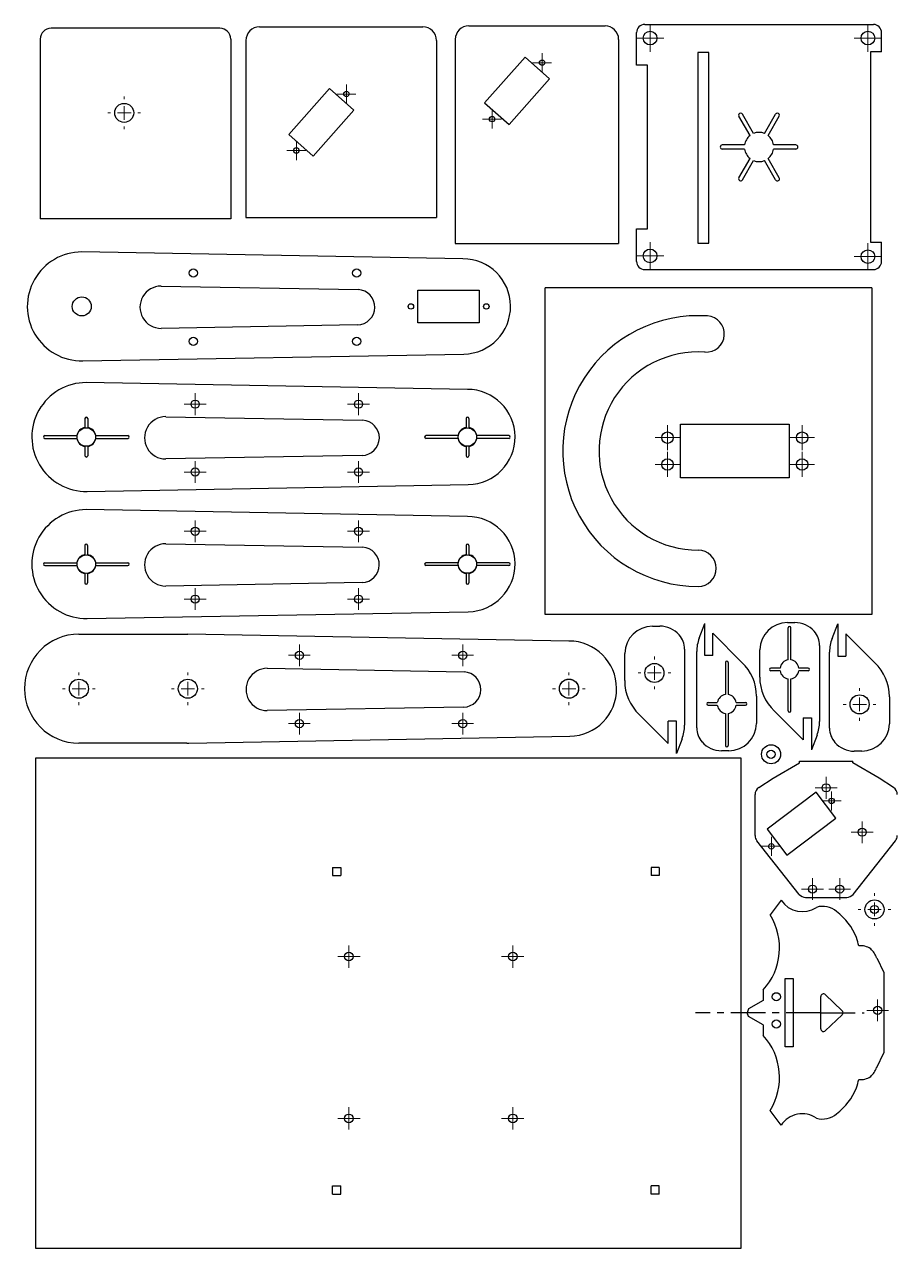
# Model space of a CAD drawing. Header units: millimetres. Extents: x 5 to 490, y 42 to 492.
# Drawn here: x 4.9 to 324.9, y 42.5 to 492 of the extents above; entities that cross this region are included whole.
import ezdxf

# ---------------------------------------------------------------- set-up
doc = ezdxf.new("R2010")
doc.units = ezdxf.units.MM
doc.linetypes.add('CENTERX2', pattern=[20.32, 12.7, -2.54, 2.54, -2.54])

# ---------------------------------------------------------------- blocks, each defined once
blk = doc.blocks.new('SW_CENTERMARKSYMBOL_0')
at = {"color": 0, "linetype": 'Continuous', "lineweight": 18}
for p, q in [((0, 5), (0, 6)), ((-5, 0), (-6, 0)), ((0, 0), (-2.5, 0)), ((0, 0), (0, 2.5)), ((0, 0), (0, -2.5)), ((0, 0), (2.5, 0)), ((5, 0), (6, 0)), ((0, -5), (0, -6))]:
    blk.add_line(p, q, dxfattribs=at)
blk = doc.blocks.new('SW_CENTERMARKSYMBOL_1')
at = {"color": 0, "linetype": 'Continuous', "lineweight": 18}
for p, q in [((-2.5, 0), (-3.5, 0)), ((0, 0), (-2.5, 0)), ((0, 2.5), (0, 3.5)), ((0, 0), (0, 2.5)), ((0, 0), (0, -2.5)), ((0, 0), (2.5, 0)), ((2.5, 0), (3.5, 0)), ((0, -2.5), (0, -3.5))]:
    blk.add_line(p, q, dxfattribs=at)
blk = doc.blocks.new('SW_CENTERMARKSYMBOL_2')
at = {"color": 0, "linetype": 'Continuous', "lineweight": 18}
for p, q in [((-2.5, 0), (-3.5, 0)), ((0, 0), (-2.5, 0)), ((0, 2.5), (0, 3.5)), ((0, 0), (0, 2.5)), ((0, 0), (0, -2.5)), ((0, 0), (2.5, 0)), ((2.5, 0), (3.5, 0)), ((0, -2.5), (0, -3.5))]:
    blk.add_line(p, q, dxfattribs=at)
blk = doc.blocks.new('SW_CENTERMARKSYMBOL_3')
at = {"color": 0, "linetype": 'Continuous', "lineweight": 18}
for p, q in [((-2.5, 0), (-3.5, 0)), ((0, 0), (-2.5, 0)), ((0, 2.5), (0, 3.5)), ((0, 0), (0, 2.5)), ((0, 0), (0, -2.5)), ((0, 0), (2.5, 0)), ((2.5, 0), (3.5, 0)), ((0, -2.5), (0, -3.5))]:
    blk.add_line(p, q, dxfattribs=at)
blk = doc.blocks.new('SW_CENTERMARKSYMBOL_4')
at = {"color": 0, "linetype": 'Continuous', "lineweight": 18}
for p, q in [((-2.5, 0), (-3.5, 0)), ((0, 0), (-2.5, 0)), ((0, 2.5), (0, 3.5)), ((0, 0), (0, 2.5)), ((0, 0), (0, -2.5)), ((0, 0), (2.5, 0)), ((2.5, 0), (3.5, 0)), ((0, -2.5), (0, -3.5))]:
    blk.add_line(p, q, dxfattribs=at)
blk = doc.blocks.new('SW_CENTERMARKSYMBOL_5')
at = {"color": 0, "linetype": 'Continuous', "lineweight": 18}
for p, q in [((0, 2.5), (0, 5)), ((-2.5, 0), (-5, 0)), ((0, 0), (-2.5, 0)), ((0, 0), (0, 2.5)), ((0, 0), (0, -2.5)), ((0, 0), (2.5, 0)), ((2.5, 0), (5, 0)), ((0, -2.5), (0, -5))]:
    blk.add_line(p, q, dxfattribs=at)
blk = doc.blocks.new('SW_CENTERMARKSYMBOL_6')
at = {"color": 0, "linetype": 'Continuous', "lineweight": 18}
for p, q in [((0, 2.5), (0, 5)), ((-2.5, 0), (-5, 0)), ((0, 0), (-2.5, 0)), ((0, 0), (0, 2.5)), ((0, 0), (0, -2.5)), ((0, 0), (2.5, 0)), ((2.5, 0), (5, 0)), ((0, -2.5), (0, -5))]:
    blk.add_line(p, q, dxfattribs=at)
blk = doc.blocks.new('SW_CENTERMARKSYMBOL_7')
at = {"color": 0, "linetype": 'Continuous', "lineweight": 18}
for p, q in [((0, 2.5), (0, 5)), ((-2.5, 0), (-5, 0)), ((0, 0), (-2.5, 0)), ((0, 0), (0, 2.5)), ((0, 0), (0, -2.5)), ((0, 0), (2.5, 0)), ((2.5, 0), (5, 0)), ((0, -2.5), (0, -5))]:
    blk.add_line(p, q, dxfattribs=at)
blk = doc.blocks.new('SW_CENTERMARKSYMBOL_8')
at = {"color": 0, "linetype": 'Continuous', "lineweight": 18}
for p, q in [((0, 2.5), (0, 5)), ((-2.5, 0), (-5, 0)), ((0, 0), (-2.5, 0)), ((0, 0), (0, 2.5)), ((0, 0), (0, -2.5)), ((0, 0), (2.5, 0)), ((2.5, 0), (5, 0)), ((0, -2.5), (0, -5))]:
    blk.add_line(p, q, dxfattribs=at)
blk = doc.blocks.new('SW_CENTERMARKSYMBOL_9')
at = {"color": 0, "linetype": 'Continuous', "lineweight": 18}
for p, q in [((0, 5), (0, 6)), ((-5, 0), (-6, 0)), ((0, 0), (-2.5, 0)), ((0, 0), (0, 2.5)), ((0, 0), (0, -2.5)), ((0, 0), (2.5, 0)), ((5, 0), (6, 0)), ((0, -5), (0, -6))]:
    blk.add_line(p, q, dxfattribs=at)
blk = doc.blocks.new('SW_CENTERMARKSYMBOL_10')
at = {"color": 0, "linetype": 'Continuous', "lineweight": 18}
for p, q in [((0, 5), (0, 6)), ((-5, 0), (-6, 0)), ((0, 0), (-2.5, 0)), ((0, 0), (0, 2.5)), ((0, 0), (0, -2.5)), ((0, 0), (2.5, 0)), ((5, 0), (6, 0)), ((0, -5), (0, -6))]:
    blk.add_line(p, q, dxfattribs=at)
blk = doc.blocks.new('SW_CENTERMARKSYMBOL_11')
at = {"color": 0, "linetype": 'Continuous', "lineweight": 18}
for p, q in [((0, 5), (0, 6)), ((-5, 0), (-6, 0)), ((0, 0), (-2.5, 0)), ((0, 0), (0, 2.5)), ((0, 0), (0, -2.5)), ((0, 0), (2.5, 0)), ((5, 0), (6, 0)), ((0, -5), (0, -6))]:
    blk.add_line(p, q, dxfattribs=at)
blk = doc.blocks.new('SW_CENTERMARKSYMBOL_12')
at = {"color": 0, "linetype": 'Continuous', "lineweight": 18}
for p, q in [((-2.5, 0), (-4, 0)), ((0, 0), (-2.5, 0)), ((0, 2.5), (0, 4)), ((0, 0), (0, 2.5)), ((0, 0), (0, -2.5)), ((0, 0), (2.5, 0)), ((2.5, 0), (4, 0)), ((0, -2.5), (0, -4))]:
    blk.add_line(p, q, dxfattribs=at)
blk = doc.blocks.new('SW_CENTERMARKSYMBOL_13')
at = {"color": 0, "linetype": 'Continuous', "lineweight": 18}
for p, q in [((-2.5, 0), (-4, 0)), ((0, 0), (-2.5, 0)), ((0, 2.5), (0, 4)), ((0, 0), (0, 2.5)), ((0, 0), (0, -2.5)), ((0, 0), (2.5, 0)), ((2.5, 0), (4, 0)), ((0, -2.5), (0, -4))]:
    blk.add_line(p, q, dxfattribs=at)
blk = doc.blocks.new('SW_CENTERMARKSYMBOL_14')
at = {"color": 0, "linetype": 'Continuous', "lineweight": 18}
for p, q in [((-2.5, 0), (-4, 0)), ((0, 0), (-2.5, 0)), ((0, 2.5), (0, 4)), ((0, 0), (0, 2.5)), ((0, 0), (0, -2.5)), ((0, 0), (2.5, 0)), ((2.5, 0), (4, 0)), ((0, -2.5), (0, -4))]:
    blk.add_line(p, q, dxfattribs=at)
blk = doc.blocks.new('SW_CENTERMARKSYMBOL_15')
at = {"color": 0, "linetype": 'Continuous', "lineweight": 18}
for p, q in [((-2.5, 0), (-4, 0)), ((0, 0), (-2.5, 0)), ((0, 2.5), (0, 4)), ((0, 0), (0, 2.5)), ((0, 0), (0, -2.5)), ((0, 0), (2.5, 0)), ((2.5, 0), (4, 0)), ((0, -2.5), (0, -4))]:
    blk.add_line(p, q, dxfattribs=at)
blk = doc.blocks.new('SW_CENTERMARKSYMBOL_16')
at = {"color": 0, "linetype": 'Continuous', "lineweight": 18}
for p, q in [((-2.5, 0), (-4, 0)), ((0, 0), (-2.5, 0)), ((0, 2.5), (0, 4)), ((0, 0), (0, 2.5)), ((0, 0), (0, -2.5)), ((0, 0), (2.5, 0)), ((2.5, 0), (4, 0)), ((0, -2.5), (0, -4))]:
    blk.add_line(p, q, dxfattribs=at)
blk = doc.blocks.new('SW_CENTERMARKSYMBOL_17')
at = {"color": 0, "linetype": 'Continuous', "lineweight": 18}
for p, q in [((-2.5, 0), (-4, 0)), ((0, 0), (-2.5, 0)), ((0, 2.5), (0, 4)), ((0, 0), (0, 2.5)), ((0, 0), (0, -2.5)), ((0, 0), (2.5, 0)), ((2.5, 0), (4, 0)), ((0, -2.5), (0, -4))]:
    blk.add_line(p, q, dxfattribs=at)
blk = doc.blocks.new('SW_CENTERMARKSYMBOL_18')
at = {"color": 0, "linetype": 'Continuous', "lineweight": 18}
for p, q in [((-2.5, 0), (-4, 0)), ((0, 0), (-2.5, 0)), ((0, 2.5), (0, 4)), ((0, 0), (0, 2.5)), ((0, 0), (0, -2.5)), ((0, 0), (2.5, 0)), ((2.5, 0), (4, 0)), ((0, -2.5), (0, -4))]:
    blk.add_line(p, q, dxfattribs=at)
blk = doc.blocks.new('SW_CENTERMARKSYMBOL_19')
at = {"color": 0, "linetype": 'Continuous', "lineweight": 18}
for p, q in [((-2.5, 0), (-4, 0)), ((0, 0), (-2.5, 0)), ((0, 2.5), (0, 4)), ((0, 0), (0, 2.5)), ((0, 0), (0, -2.5)), ((0, 0), (2.5, 0)), ((2.5, 0), (4, 0)), ((0, -2.5), (0, -4))]:
    blk.add_line(p, q, dxfattribs=at)
blk = doc.blocks.new('SW_CENTERMARKSYMBOL_20')
at = {"color": 0, "linetype": 'Continuous', "lineweight": 18}
for p, q in [((-2.5, 0), (-4, 0)), ((0, 0), (-2.5, 0)), ((0, 2.5), (0, 4)), ((0, 0), (0, 2.5)), ((0, 0), (0, -2.5)), ((0, 0), (2.5, 0)), ((2.5, 0), (4, 0)), ((0, -2.5), (0, -4))]:
    blk.add_line(p, q, dxfattribs=at)
blk = doc.blocks.new('SW_CENTERMARKSYMBOL_21')
at = {"color": 0, "linetype": 'Continuous', "lineweight": 18}
for p, q in [((-2.5, 0), (-4, 0)), ((0, 0), (-2.5, 0)), ((0, 2.5), (0, 4)), ((0, 0), (0, 2.5)), ((0, 0), (0, -2.5)), ((0, 0), (2.5, 0)), ((2.5, 0), (4, 0)), ((0, -2.5), (0, -4))]:
    blk.add_line(p, q, dxfattribs=at)
blk = doc.blocks.new('SW_CENTERMARKSYMBOL_22')
at = {"color": 0, "linetype": 'Continuous', "lineweight": 18}
for p, q in [((-2.5, 0), (-4, 0)), ((0, 0), (-2.5, 0)), ((0, 2.5), (0, 4)), ((0, 0), (0, 2.5)), ((0, 0), (0, -2.5)), ((0, 0), (2.5, 0)), ((2.5, 0), (4, 0)), ((0, -2.5), (0, -4))]:
    blk.add_line(p, q, dxfattribs=at)
blk = doc.blocks.new('SW_CENTERMARKSYMBOL_23')
at = {"color": 0, "linetype": 'Continuous', "lineweight": 18}
for p, q in [((-2.5, 0), (-4, 0)), ((0, 0), (-2.5, 0)), ((0, 2.5), (0, 4)), ((0, 0), (0, 2.5)), ((0, 0), (0, -2.5)), ((0, 0), (2.5, 0)), ((2.5, 0), (4, 0)), ((0, -2.5), (0, -4))]:
    blk.add_line(p, q, dxfattribs=at)
blk = doc.blocks.new('SW_CENTERMARKSYMBOL_24')
at = {"color": 0, "linetype": 'Continuous', "lineweight": 18}
for p, q in [((-2.5, 0), (-4.1, 0)), ((0, 0), (-2.5, 0)), ((0, 2.5), (0, 4.1)), ((0, 0), (0, 2.5)), ((0, 0), (0, -2.5)), ((0, 0), (2.5, 0)), ((2.5, 0), (4.1, 0)), ((0, -2.5), (0, -4.1))]:
    blk.add_line(p, q, dxfattribs=at)
blk = doc.blocks.new('SW_CENTERMARKSYMBOL_25')
at = {"color": 0, "linetype": 'Continuous', "lineweight": 18}
for p, q in [((-2.5, 0), (-4.1, 0)), ((0, 0), (-2.5, 0)), ((0, 2.5), (0, 4.1)), ((0, 0), (0, 2.5)), ((0, 0), (0, -2.5)), ((0, 0), (2.5, 0)), ((2.5, 0), (4.1, 0)), ((0, -2.5), (0, -4.1))]:
    blk.add_line(p, q, dxfattribs=at)
blk = doc.blocks.new('SW_CENTERMARKSYMBOL_26')
at = {"color": 0, "linetype": 'Continuous', "lineweight": 18}
for p, q in [((-2.5, 0), (-4.1, 0)), ((0, 0), (-2.5, 0)), ((0, 2.5), (0, 4.1)), ((0, 0), (0, 2.5)), ((0, 0), (0, -2.5)), ((0, 0), (2.5, 0)), ((2.5, 0), (4.1, 0)), ((0, -2.5), (0, -4.1))]:
    blk.add_line(p, q, dxfattribs=at)
blk = doc.blocks.new('SW_CENTERMARKSYMBOL_27')
at = {"color": 0, "linetype": 'Continuous', "lineweight": 18}
for p, q in [((-2.5, 0), (-4.1, 0)), ((0, 0), (-2.5, 0)), ((0, 2.5), (0, 4.1)), ((0, 0), (0, 2.5)), ((0, 0), (0, -2.5)), ((0, 0), (2.5, 0)), ((2.5, 0), (4.1, 0)), ((0, -2.5), (0, -4.1))]:
    blk.add_line(p, q, dxfattribs=at)
blk = doc.blocks.new('SW_CENTERMARKSYMBOL_28')
at = {"color": 0, "linetype": 'Continuous', "lineweight": 18}
for p, q in [((0, 2.5), (0, 4.6)), ((-2.5, 0), (-4.6, 0)), ((0, 0), (-2.5, 0)), ((0, 0), (0, 2.5)), ((0, 0), (0, -2.5)), ((0, 0), (2.5, 0)), ((2.5, 0), (4.6, 0)), ((0, -2.5), (0, -4.6))]:
    blk.add_line(p, q, dxfattribs=at)
blk = doc.blocks.new('SW_CENTERMARKSYMBOL_29')
at = {"color": 0, "linetype": 'Continuous', "lineweight": 18}
for p, q in [((0, 2.5), (0, 4.6)), ((-2.5, 0), (-4.6, 0)), ((0, 0), (-2.5, 0)), ((0, 0), (0, 2.5)), ((0, 0), (0, -2.5)), ((0, 0), (2.5, 0)), ((2.5, 0), (4.6, 0)), ((0, -2.5), (0, -4.6))]:
    blk.add_line(p, q, dxfattribs=at)
blk = doc.blocks.new('SW_CENTERMARKSYMBOL_30')
at = {"color": 0, "linetype": 'Continuous', "lineweight": 18}
for p, q in [((0, 2.5), (0, 4.6)), ((-2.5, 0), (-4.6, 0)), ((0, 0), (-2.5, 0)), ((0, 0), (0, 2.5)), ((0, 0), (0, -2.5)), ((0, 0), (2.5, 0)), ((2.5, 0), (4.6, 0)), ((0, -2.5), (0, -4.6))]:
    blk.add_line(p, q, dxfattribs=at)
blk = doc.blocks.new('SW_CENTERMARKSYMBOL_31')
at = {"color": 0, "linetype": 'Continuous', "lineweight": 18}
for p, q in [((0, 2.5), (0, 4.6)), ((-2.5, 0), (-4.6, 0)), ((0, 0), (-2.5, 0)), ((0, 0), (0, 2.5)), ((0, 0), (0, -2.5)), ((0, 0), (2.5, 0)), ((2.5, 0), (4.6, 0)), ((0, -2.5), (0, -4.6))]:
    blk.add_line(p, q, dxfattribs=at)
blk = doc.blocks.new('SW_CENTERMARKSYMBOL_39')
at = {"color": 0, "linetype": 'Continuous', "lineweight": 18}
for p, q in [((0, 0), (-2.5, 0)), ((0, 2.5), (0, 4)), ((0, 0), (0, 2.5)), ((0, 0), (2.5, 0)), ((0, 0), (0, -2.5)), ((2.5, 0), (4, 0)), ((-2.5, 0), (-4, 0)), ((0, -2.5), (0, -4))]:
    blk.add_line(p, q, dxfattribs=at)
blk = doc.blocks.new('SW_CENTERMARKSYMBOL_42')
at = {"color": 0, "linetype": 'Continuous', "lineweight": 18}
for p, q in [((-2.5, 0), (-4, 0)), ((0, 0), (-2.5, 0)), ((0, 2.5), (0, 4)), ((0, 0), (0, 2.5)), ((0, 0), (0, -2.5)), ((0, 0), (2.5, 0)), ((2.5, 0), (4, 0)), ((0, -2.5), (0, -4))]:
    blk.add_line(p, q, dxfattribs=at)
blk = doc.blocks.new('SW_CENTERMARKSYMBOL_43')
at = {"color": 0, "linetype": 'Continuous', "lineweight": 18}
for p, q in [((-2.5, 0), (-4, 0)), ((0, 0), (-2.5, 0)), ((0, 2.5), (0, 4)), ((0, 0), (0, 2.5)), ((0, 0), (0, -2.5)), ((0, 0), (2.5, 0)), ((2.5, 0), (4, 0)), ((0, -2.5), (0, -4))]:
    blk.add_line(p, q, dxfattribs=at)
blk = doc.blocks.new('SW_CENTERMARKSYMBOL_44')
at = {"color": 0, "linetype": 'Continuous', "lineweight": 18}
for p, q in [((-2.5, 0), (-3.5, 0)), ((0, 0), (-2.5, 0)), ((0, 2.5), (0, 3.5)), ((0, 0), (0, 2.5)), ((0, 0), (0, -2.5)), ((0, 0), (2.5, 0)), ((2.5, 0), (3.5, 0)), ((0, -2.5), (0, -3.5))]:
    blk.add_line(p, q, dxfattribs=at)
blk = doc.blocks.new('SW_CENTERMARKSYMBOL_45')
at = {"color": 0, "linetype": 'Continuous', "lineweight": 18}
for p, q in [((-2.5, 0), (-3.5, 0)), ((0, 0), (-2.5, 0)), ((0, 2.5), (0, 3.5)), ((0, 0), (0, 2.5)), ((0, 0), (0, -2.5)), ((0, 0), (2.5, 0)), ((2.5, 0), (3.5, 0)), ((0, -2.5), (0, -3.5))]:
    blk.add_line(p, q, dxfattribs=at)
blk = doc.blocks.new('SW_CENTERMARKSYMBOL_46')
at = {"color": 0, "linetype": 'Continuous', "lineweight": 18}
for p, q in [((-2.5, 0), (-4, 0)), ((0, 0), (-2.5, 0)), ((0, 2.5), (0, 4)), ((0, 0), (0, 2.5)), ((0, 0), (0, -2.5)), ((0, 0), (2.5, 0)), ((2.5, 0), (4, 0)), ((0, -2.5), (0, -4))]:
    blk.add_line(p, q, dxfattribs=at)
blk = doc.blocks.new('SW_CENTERMARKSYMBOL_47')
at = {"color": 0, "linetype": 'Continuous', "lineweight": 18}
for p, q in [((-2.5, 0), (-4, 0)), ((0, 0), (-2.5, 0)), ((0, 2.5), (0, 4)), ((0, 0), (0, 2.5)), ((0, 0), (0, -2.5)), ((0, 0), (2.5, 0)), ((2.5, 0), (4, 0)), ((0, -2.5), (0, -4))]:
    blk.add_line(p, q, dxfattribs=at)
blk = doc.blocks.new('SW_CENTERMARKSYMBOL_48')
at = {"color": 0, "linetype": 'Continuous', "lineweight": 18}
for p, q in [((0, 5), (0, 6)), ((-5, 0), (-6, 0)), ((0, 0), (-2.5, 0)), ((0, 0), (0, 2.5)), ((0, 0), (2.5, 0)), ((0, 0), (0, -2.5)), ((5, 0), (6, 0)), ((0, -5), (0, -6))]:
    blk.add_line(p, q, dxfattribs=at)
blk = doc.blocks.new('SW_CENTERMARKSYMBOL_50')
at = {"color": 0, "linetype": 'Continuous', "lineweight": 18}
for p, q in [((0, 5), (0, 6)), ((-5, 0), (-6, 0)), ((0, 0), (-2.5, 0)), ((0, 0), (0, 2.5)), ((0, 0), (0, -2.5)), ((0, 0), (2.5, 0)), ((5, 0), (6, 0)), ((0, -5), (0, -6))]:
    blk.add_line(p, q, dxfattribs=at)
blk = doc.blocks.new('SW_CENTERMARKSYMBOL_54')
at = {"color": 0, "linetype": 'Continuous', "lineweight": 18}
for p, q in [((0, 5), (0, 6)), ((-5, 0), (-6, 0)), ((0, 0), (-2.5, 0)), ((0, 0), (0, 2.5)), ((0, 0), (0, -2.5)), ((0, 0), (2.5, 0)), ((5, 0), (6, 0)), ((0, -5), (0, -6))]:
    blk.add_line(p, q, dxfattribs=at)

msp = doc.modelspace()

# ---------------------------------------------------------------- linework, layer by layer
at = {"color": 7, "linetype": 'Continuous', "lineweight": 25}
for p, q in [((76.71, 490.68), (14.71, 490.68)), ((91.3, 491.16), (151.3, 491.16)), ((168.2, 491.58), (218.2, 491.58)), ((232.77, 492.04), (316.77, 492.04)), ((10.71, 486.68), (10.71, 420.68)), ((80.71, 486.68), (80.71, 420.68)), ((86.3, 486.16), (86.3, 421.16)), ((156.3, 486.16), (156.3, 421.16)), ((163.2, 486.58), (163.2, 411.58)), ((223.2, 486.58), (223.2, 411.58)), ((229.77, 477.04), (229.77, 489.04)), ((319.77, 482.04), (319.77, 489.04)), ((256.27, 481.73), (252.27, 481.73)), ((252.27, 481.73), (252.27, 411.73)), ((256.27, 411.73), (256.27, 481.73)), ((319.77, 482.04), (315.77, 482.04)), ((315.77, 482.04), (315.77, 412.04)), ((188.88, 480.05), (173.95, 463.22)), ((197.86, 472.09), (188.88, 480.05)), ((233.77, 477.04), (229.77, 477.04)), ((233.77, 417.04), (233.77, 477.04)), ((182.93, 455.25), (197.86, 472.09)), ((116.98, 468.52), (102.06, 451.69)), ((125.96, 460.56), (116.98, 468.52)), ((173.95, 463.22), (182.93, 455.25)), ((111.04, 443.72), (125.96, 460.56)), ((272.76, 452.03), (268.67, 459.11)), ((276.78, 452.03), (280.87, 459.11)), ((271.46, 451.28), (267.37, 458.36)), ((278.08, 451.28), (282.17, 458.36)), ((102.06, 451.69), (111.04, 443.72)), ((269.44, 447.79), (261.27, 447.79)), ((269.44, 446.29), (261.27, 446.29)), ((288.27, 447.79), (280.09, 447.79)), ((288.27, 446.29), (280.09, 446.29)), ((267.37, 435.73), (271.46, 442.81)), ((268.67, 434.98), (272.76, 442.06)), ((280.87, 434.98), (276.78, 442.06)), ((282.17, 435.73), (278.08, 442.81)), ((80.71, 420.68), (10.71, 420.68)), ((86.3, 421.16), (156.3, 421.16)), ((229.77, 405.04), (229.77, 417.04)), ((229.77, 417.04), (233.77, 417.04)), ((163.2, 411.58), (223.2, 411.58)), ((252.27, 411.73), (256.27, 411.73)), ((315.77, 412.04), (319.77, 412.04)), ((319.77, 405.04), (319.77, 412.04)), ((165.99, 405.99), (25.99, 408.49)), ((232.77, 402.04), (316.77, 402.04)), ((55.15, 395.96), (127.48, 394.67)), ((149.49, 394.49), (171.99, 394.49)), ((149.49, 382.49), (149.49, 394.49)), ((171.99, 394.49), (171.99, 382.49)), ((316.19, 395.36), (196.19, 395.36)), ((196.19, 275.36), (196.19, 395.36)), ((316.19, 395.36), (316.19, 275.36)), ((171.99, 382.49), (149.49, 382.49)), ((127.27, 381.72), (55.16, 380.43)), ((26.35, 368.49), (166.3, 370.99)), ((167.66, 358.02), (27.66, 360.52)), ((27.16, 347.37), (27.16, 343.98)), ((28.16, 347.37), (28.16, 343.98)), ((56.82, 347.99), (129.16, 346.7)), ((167.16, 347.37), (167.16, 343.98)), ((168.16, 347.37), (168.16, 343.98)), ((245.92, 325.51), (245.92, 345.22)), ((245.92, 345.22), (285.82, 345.22)), ((285.82, 345.22), (285.82, 325.51)), ((12.44, 341.02), (24.2, 341.02)), ((12.44, 340.02), (24.2, 340.02)), ((31.12, 341.02), (42.88, 341.02)), ((31.12, 340.02), (42.88, 340.02)), ((164.2, 341.02), (152.44, 341.02)), ((164.2, 340.02), (152.44, 340.02)), ((182.88, 341.02), (171.12, 341.02)), ((182.88, 340.02), (171.12, 340.02)), ((27.16, 337.05), (27.16, 333.66)), ((28.16, 337.05), (28.16, 333.66)), ((128.94, 333.75), (56.83, 332.46)), ((167.16, 337.05), (167.16, 333.66)), ((168.16, 337.05), (168.16, 333.66)), ((285.82, 325.51), (245.92, 325.51)), ((28.02, 320.52), (167.97, 323.02)), ((167.65, 311.35), (27.65, 313.85)), ((56.81, 301.33), (129.15, 300.04)), ((27.15, 300.71), (27.15, 297.32)), ((28.15, 300.71), (28.15, 297.32)), ((167.15, 300.71), (167.15, 297.32)), ((168.15, 300.71), (168.15, 297.32)), ((12.43, 294.35), (24.19, 294.35)), ((12.43, 293.35), (24.19, 293.35)), ((31.12, 294.35), (42.87, 294.35)), ((31.12, 293.35), (42.87, 293.35)), ((164.19, 294.35), (152.43, 294.35)), ((164.19, 293.35), (152.43, 293.35)), ((182.87, 294.35), (171.12, 294.35)), ((182.87, 293.35), (171.12, 293.35)), ((27.15, 290.39), (27.15, 287)), ((28.15, 290.39), (28.15, 287)), ((167.15, 290.39), (167.15, 287)), ((168.15, 290.39), (168.15, 287)), ((128.93, 287.08), (56.82, 285.79)), ((28.01, 273.86), (167.96, 276.36)), ((316.19, 275.36), (196.19, 275.36)), ((235.59, 271.05), (238.3, 271.05)), ((252.78, 266.63), (254.84, 272.05)), ((254.84, 260.23), (254.84, 272.05)), ((285.19, 272.38), (287.9, 272.38)), ((285.45, 258.65), (285.45, 270.4)), ((286.45, 258.65), (286.45, 270.4)), ((301.59, 266.48), (303.66, 271.9)), ((303.66, 271.9), (303.66, 260.08)), ((24.95, 268.09), (64.95, 268.09)), ((204.95, 265.59), (64.95, 268.09)), ((257.84, 260.23), (257.84, 268.43)), ((257.84, 268.43), (268.48, 257.74)), ((306.66, 268.28), (306.66, 260.08)), ((306.66, 268.28), (317.29, 257.59)), ((225.43, 251.04), (225.43, 261.04)), ((247.4, 262.65), (247.4, 234.65)), ((251.87, 233.69), (251.87, 261.69)), ((275.02, 252.37), (275.02, 262.37)), ((296.99, 263.98), (296.99, 235.98)), ((300.68, 233.54), (300.68, 261.54)), ((257.84, 260.23), (254.84, 260.23)), ((262.41, 257.7), (262.41, 245.94)), ((263.41, 257.7), (263.41, 245.94)), ((303.66, 260.08), (306.66, 260.08)), ((94.11, 255.57), (166.44, 254.28)), ((282.49, 255.68), (279.1, 255.68)), ((282.49, 254.68), (279.1, 254.68)), ((292.81, 255.68), (289.41, 255.68)), ((292.81, 254.68), (289.41, 254.68)), ((285.45, 239.96), (285.45, 251.72)), ((286.45, 239.96), (286.45, 251.72)), ((256.06, 242.98), (259.45, 242.98)), ((266.38, 242.98), (269.77, 242.98)), ((273.84, 245.29), (273.84, 235.29)), ((322.65, 245.15), (322.65, 235.15)), ((166.23, 241.32), (94.12, 240.03)), ((241.42, 227.9), (230.78, 238.6)), ((256.06, 241.98), (259.45, 241.98)), ((262.41, 239.02), (262.41, 227.26)), ((263.41, 239.02), (263.41, 227.26)), ((266.38, 241.98), (269.77, 241.98)), ((291.02, 229.24), (280.38, 239.93)), ((241.42, 227.9), (241.42, 236.1)), ((244.42, 236.1), (241.42, 236.1)), ((244.42, 224.28), (244.42, 236.1)), ((291.02, 237.43), (291.02, 229.24)), ((291.02, 237.43), (294.02, 237.43)), ((294.02, 237.43), (294.02, 225.62)), ((65.3, 228.09), (205.26, 230.59)), ((246.49, 229.71), (244.42, 224.28)), ((296.08, 231.04), (294.02, 225.62)), ((64.59, 228.09), (24.95, 228.09)), ((263.67, 225.28), (260.96, 225.28)), ((312.48, 225.14), (309.77, 225.14)), ((9.09, 42.46), (9.09, 222.73)), ((9.09, 222.73), (268.11, 222.73)), ((268.11, 222.73), (268.11, 42.46)), ((279.95, 215.22), (289.58, 220.83)), ((289.58, 220.83), (289.58, 221.44)), ((289.58, 221.44), (309.27, 221.44)), ((309.27, 220.83), (309.27, 221.44)), ((318.89, 215.22), (309.27, 220.83)), ((274.66, 211.79), (279.95, 215.22)), ((324.18, 211.79), (318.89, 215.22)), ((273.29, 194.1), (273.29, 209.27)), ((295.74, 210.08), (277.77, 196.54)), ((302.96, 200.5), (295.74, 210.08)), ((284.99, 186.96), (302.96, 200.5)), ((277.77, 196.54), (284.99, 186.96)), ((289.52, 172.55), (273.94, 192.24)), ((309.32, 172.55), (324.9, 192.24)), ((118.11, 182.46), (121.11, 182.46)), ((118.11, 182.46), (118.11, 179.46)), ((121.11, 182.46), (121.11, 179.46)), ((238.11, 182.46), (235.11, 182.46)), ((235.11, 182.46), (235.11, 179.46)), ((238.11, 182.46), (238.11, 179.46)), ((118.11, 179.46), (121.11, 179.46)), ((238.11, 179.46), (235.11, 179.46)), ((291.87, 171.41), (306.97, 171.41)), ((282.89, 170.36), (278.87, 165.01)), ((317.98, 149.26), (320.59, 143.86)), ((284.32, 141.58), (287.32, 141.58)), ((284.32, 116.58), (284.32, 141.58)), ((287.32, 141.58), (287.32, 116.58)), ((320.59, 143.86), (320.59, 114.29)), ((276.34, 137.42), (276.34, 133.53)), ((297.43, 123.15), (297.43, 135)), ((299.12, 135.72), (305.32, 129.8)), ((270.96, 130.47), (270.47, 129.08)), ((276.34, 133.53), (270.96, 130.47)), ((270.96, 127.69), (270.47, 129.08)), ((276.34, 124.63), (270.96, 127.69)), ((305.32, 128.35), (299.12, 122.43)), ((276.34, 124.63), (276.34, 120.74)), ((287.32, 116.58), (284.32, 116.58)), ((317.98, 108.9), (320.59, 114.29)), ((282.89, 87.8), (278.87, 93.14)), ((118.11, 62.46), (118.11, 65.46)), ((118.11, 65.46), (121.11, 65.46)), ((121.11, 62.46), (121.11, 65.46)), ((238.11, 65.46), (235.11, 65.46)), ((235.11, 62.46), (235.11, 65.46)), ((238.11, 62.46), (238.11, 65.46)), ((118.11, 62.46), (121.11, 62.46)), ((238.11, 62.46), (235.11, 62.46)), ((268.11, 42.46), (9.09, 42.46))]:
    msp.add_line(p, q, dxfattribs=at)
at = {"color": 7, "linetype": 'CENTERX2'}
for q in [(251.37, 129.08), (313.39, 129.08)]:
    msp.add_line((297.43, 129.08), q, dxfattribs=at)
at = {"color": 7, "linetype": 'Continuous', "lineweight": 25}
for centre, radius in [((234.75, 487.04), 2.5), ((314.77, 487.04), 2.5), ((195.09, 478.01), 1), ((41.58, 459.58), 3.5), ((123.2, 466.49), 1), ((176.72, 457.29), 1), ((104.82, 445.76), 1), ((234.75, 407.04), 2.5), ((314.77, 406.77), 2.5), ((66.98, 400.75), 1.5), ((126.98, 400.75), 1.5), ((25.99, 388.49), 3.5), ((146.89, 388.49), 1), ((174.59, 388.49), 1), ((66.98, 375.64), 1.5), ((126.98, 375.64), 1.5), ((67.66, 352.57), 1.5), ((127.66, 352.57), 1.5), ((241.16, 340.29), 2.1), ((290.58, 340.29), 2.1), ((67.66, 327.65), 1.5), ((127.66, 327.65), 1.5), ((241.16, 330.44), 2.1), ((290.58, 330.44), 2.1), ((67.65, 305.91), 1.5), ((127.65, 305.91), 1.5), ((67.65, 280.99), 1.5), ((127.65, 280.99), 1.5), ((105.94, 260.36), 1.5), ((165.94, 260.36), 1.5), ((236.35, 253.85), 3.5), ((24.95, 248.09), 3.5), ((64.95, 248.09), 3.5), ((204.95, 248.09), 3.5), ((311.72, 242.33), 3.5), ((105.94, 235.24), 1.5), ((165.94, 235.24), 1.5), ((279.19, 223.98), 3.5), ((279.19, 223.98), 1.5), ((299.42, 211.65), 1.5), ((301.42, 206.86), 1), ((312.67, 195.36), 1.5), ((279.3, 190.19), 1), ((294.42, 174.47), 1.5), ((304.42, 174.47), 1.5), ((317.18, 167), 3.5), ((317.18, 167), 1.5), ((124.11, 149.69), 1.6), ((184.31, 149.69), 1.6), ((281.15, 134.93), 1.5), ((318.33, 129.93), 1.5), ((281.15, 124.93), 1.5), ((124.11, 90.25), 1.6), ((184.31, 90.25), 1.6)]:
    msp.add_circle(centre, radius, dxfattribs=at)
at = {"color": 7, "linetype": 'Continuous'}
for centre, radius in [((41.58, 459.58), 3.5), ((27.66, 340.52), 3.4), ((167.66, 340.52), 3.38), ((27.65, 293.85), 3.4), ((167.65, 293.85), 3.37), ((64.95, 248.09), 3.5), ((204.95, 248.09), 3.52), ((204.95, 248.09), 3.5), ((279.19, 223.98), 3.5), ((279.19, 223.98), 1.5)]:
    msp.add_circle(centre, radius, dxfattribs=at)
at = {"color": 7, "linetype": 'Continuous', "lineweight": 25}
for centre, radius, start, end in [((14.71, 486.68), 4, 90, 180), ((76.71, 486.68), 4, 0, 90), ((91.3, 486.16), 5, 90, 180), ((151.3, 486.16), 5, 0, 90), ((168.2, 486.58), 5, 90, 180), ((218.2, 486.58), 5, 0, 90), ((232.77, 489.04), 3, 90, 180), ((316.77, 489.04), 3, 0, 90), ((268.02, 458.74), 0.75, 30, 210), ((281.52, 458.74), 0.75, 330, 150), ((274.77, 447.04), 5.38, 128.0209, 171.9791), ((274.77, 447.04), 5.38, 68.0209, 111.9791), ((274.77, 447.04), 5.38, 8.0209, 51.9791), ((261.27, 447.04), 0.75, 90, 270), ((274.77, 447.04), 5.38, 188.0209, 231.9791), ((274.77, 447.04), 5.38, 308.0209, 351.9791), ((288.27, 447.04), 0.75, 270, 90), ((274.77, 447.04), 5.37, 248.0209, 291.9791), ((268.02, 435.35), 0.75, 150, 330), ((281.52, 435.35), 0.75, 210, 30), ((25.99, 388.49), 20, 90, 271.0232), ((165.99, 388.49), 17.5, 271.0232, 90), ((232.77, 405.04), 3, 180, 270), ((316.77, 405.04), 3, 270, 0), ((55.15, 388.2), 7.77, 90.057, 270.057), ((127.15, 388.2), 6.48, 271.1139, 87.022), ((252.4, 335.36), 49.73, 86.0298, 270), ((255.38, 378.34), 6.65, 266.0298, 86.0298), ((252.4, 335.36), 36.42, 86.0298, 270), ((27.66, 340.52), 20, 90, 271.0232), ((167.66, 340.52), 17.5, 271.0232, 90), ((27.66, 347.37), 0.5, 0, 180), ((56.83, 340.23), 7.77, 90.057, 270.057), ((128.82, 340.23), 6.48, 271.1139, 87.022), ((167.66, 347.37), 0.5, 0, 180), ((27.66, 340.52), 3.5, 98.2132, 171.7868), ((27.66, 340.52), 3.5, 8.2132, 81.7868), ((167.66, 340.52), 3.5, 98.2132, 171.7868), ((167.66, 340.52), 3.5, 8.2132, 81.7868), ((12.44, 340.52), 0.5, 90, 270), ((27.66, 340.52), 3.5, 188.2132, 261.7868), ((27.66, 340.52), 3.5, 278.2132, 351.7868), ((42.88, 340.52), 0.5, 270, 90), ((152.44, 340.52), 0.5, 90, 270), ((167.66, 340.52), 3.5, 188.2132, 261.7868), ((167.66, 340.52), 3.5, 278.2132, 351.7868), ((182.88, 340.52), 0.5, 270, 90), ((27.66, 333.66), 0.5, 180, 0), ((167.66, 333.66), 0.5, 180, 0), ((27.65, 293.85), 20, 90, 271.0232), ((167.65, 293.85), 17.5, 271.0232, 90), ((56.82, 293.56), 7.77, 90.057, 270.057), ((27.65, 293.85), 3.5, 98.2132, 171.7868), ((27.65, 300.71), 0.5, 0, 180), ((27.65, 293.85), 3.5, 8.2132, 81.7868), ((128.81, 293.56), 6.48, 271.1139, 87.022), ((167.65, 293.85), 3.5, 98.2132, 171.7868), ((167.65, 300.71), 0.5, 0, 180), ((167.65, 293.85), 3.5, 8.2132, 81.7868), ((252.4, 292.29), 6.65, 270, 90), ((12.43, 293.85), 0.5, 90, 270), ((27.65, 293.85), 3.5, 188.2132, 261.7868), ((27.65, 293.85), 3.5, 278.2132, 351.7868), ((42.87, 293.85), 0.5, 270, 90), ((152.43, 293.85), 0.5, 90, 270), ((167.65, 293.85), 3.5, 188.2132, 261.7868), ((167.65, 293.85), 3.5, 278.2132, 351.7868), ((182.87, 293.85), 0.5, 270, 90), ((27.65, 287), 0.5, 180, 0), ((167.65, 287), 0.5, 180, 0), ((235.7, 260.77), 10.28, 90.5713, 178.5211), ((238.3, 261.54), 9.51, 41.4425, 90), ((285.3, 262.11), 10.28, 90.5713, 178.5211), ((285.95, 270.4), 0.5, 0, 180), ((287.9, 262.87), 9.51, 41.4425, 90), ((24.95, 248.09), 20, 90, 270), ((204.95, 248.09), 17.5, 271.0232, 90), ((239.56, 262.65), 7.84, 0, 41.4425), ((265.74, 261.69), 13.87, 159.1374, 180), ((289.16, 263.98), 7.84, 0, 41.4425), ((314.55, 261.54), 13.87, 159.1374, 180), ((262.91, 257.7), 0.5, 0, 180), ((256.71, 245.29), 17.13, 0, 46.5877), ((285.95, 255.18), 3.5, 98.2132, 171.7868), ((285.95, 255.18), 3.5, 8.2132, 81.7868), ((305.52, 245.15), 17.13, 0, 46.5877), ((94.11, 247.8), 7.77, 90.057, 270.057), ((166.11, 247.8), 6.48, 271.1139, 87.022), ((292.15, 252.37), 17.13, 180, 226.5877), ((279.1, 255.18), 0.5, 90, 270), ((285.95, 255.18), 3.5, 188.2132, 261.7868), ((285.95, 255.18), 3.5, 278.2132, 351.7868), ((292.81, 255.18), 0.5, 270, 90), ((242.55, 251.04), 17.13, 180, 226.5877), ((256.06, 242.48), 0.5, 90, 270), ((262.91, 242.48), 3.5, 98.2132, 171.7868), ((262.91, 242.48), 3.5, 8.2132, 81.7868), ((269.77, 242.48), 0.5, 270, 90), ((262.91, 242.48), 3.5, 188.2132, 261.7868), ((262.91, 242.48), 3.5, 278.2132, 351.7868), ((285.95, 239.96), 0.5, 180, 0), ((233.52, 234.65), 13.87, 339.1374, 0), ((263.57, 235.56), 10.28, 270.5713, 358.5211), ((283.12, 235.98), 13.87, 339.1374, 0), ((312.38, 235.41), 10.28, 270.5713, 358.5211), ((259.7, 233.69), 7.84, 180, 221.4425), ((308.52, 233.54), 7.84, 180, 221.4425), ((64.95, 248.09), 20, 268.9859, 271.0232), ((260.96, 234.8), 9.51, 221.4425, 270), ((262.91, 227.26), 0.5, 180, 0), ((309.77, 234.65), 9.51, 221.4425, 270), ((276.29, 209.27), 3, 122.959, 180), ((322.55, 209.27), 3, 0, 57.041), ((276.29, 194.1), 3, 180, 218.3523), ((322.55, 194.1), 3, 321.6477, 0), ((291.87, 174.41), 3, 218.3523, 270), ((306.97, 174.41), 3, 270, 321.6477), ((290.67, 175.55), 9.35, 213.7249, 303.7249), ((298.21, 160.72), 7.43, 47.4806, 108.4012), ((259.14, 152.91), 23.15, 318.0012, 31.5253), ((289.65, 148.07), 22.64, 22.2361, 53.1522), ((246.14, 138.33), 67.02, 13.197, 15.8579), ((312.05, 146.85), 6.81, 56.8074, 95.5643), ((309.65, 146.09), 8.91, 20.8482, 46.532), ((298.43, 135), 1, 46.3105, 180), ((304.63, 129.08), 1, 313.6895, 46.3105), ((298.43, 123.15), 1, 180, 313.6895), ((259.14, 105.25), 23.15, 328.4747, 41.9988), ((309.65, 112.07), 8.91, 313.468, 339.1518), ((246.14, 119.83), 67.02, 344.1421, 346.803), ((312.05, 111.3), 6.81, 264.4357, 303.1926), ((289.65, 110.08), 22.64, 306.8478, 337.7639), ((290.67, 82.6), 9.35, 56.2751, 146.2751), ((298.21, 97.44), 7.43, 251.5988, 312.5194)]:
    msp.add_arc(centre, radius, start, end, dxfattribs=at)

# ---------------------------------------------------------------- block references
at = {"color": 7, "linetype": 'Continuous', "lineweight": 18}
for name, p in [('SW_CENTERMARKSYMBOL_6', (234.75, 487.04)), ('SW_CENTERMARKSYMBOL_7', (314.77, 487.04)), ('SW_CENTERMARKSYMBOL_3', (195.09, 478.01)), ('SW_CENTERMARKSYMBOL_1', (123.2, 466.49)), ('SW_CENTERMARKSYMBOL_0', (41.58, 459.58)), ('SW_CENTERMARKSYMBOL_4', (176.72, 457.29)), ('SW_CENTERMARKSYMBOL_2', (104.82, 445.76)), ('SW_CENTERMARKSYMBOL_5', (234.75, 407.04)), ('SW_CENTERMARKSYMBOL_8', (314.77, 406.77)), ('SW_CENTERMARKSYMBOL_17', (67.66, 352.57)), ('SW_CENTERMARKSYMBOL_18', (127.66, 352.57)), ('SW_CENTERMARKSYMBOL_31', (241.16, 340.29)), ('SW_CENTERMARKSYMBOL_28', (290.58, 340.29)), ('SW_CENTERMARKSYMBOL_30', (241.16, 330.44)), ('SW_CENTERMARKSYMBOL_29', (290.58, 330.44)), ('SW_CENTERMARKSYMBOL_16', (67.66, 327.65)), ('SW_CENTERMARKSYMBOL_19', (127.66, 327.65)), ('SW_CENTERMARKSYMBOL_21', (67.65, 305.91)), ('SW_CENTERMARKSYMBOL_22', (127.65, 305.91)), ('SW_CENTERMARKSYMBOL_20', (67.65, 280.99)), ('SW_CENTERMARKSYMBOL_23', (127.65, 280.99)), ('SW_CENTERMARKSYMBOL_13', (105.94, 260.36)), ('SW_CENTERMARKSYMBOL_14', (165.94, 260.36)), ('SW_CENTERMARKSYMBOL_50', (236.35, 253.85)), ('SW_CENTERMARKSYMBOL_11', (24.95, 248.09)), ('SW_CENTERMARKSYMBOL_10', (64.95, 248.09)), ('SW_CENTERMARKSYMBOL_9', (204.95, 248.09)), ('SW_CENTERMARKSYMBOL_48', (311.72, 242.33)), ('SW_CENTERMARKSYMBOL_12', (105.94, 235.24)), ('SW_CENTERMARKSYMBOL_15', (165.94, 235.24)), ('SW_CENTERMARKSYMBOL_47', (299.42, 211.65)), ('SW_CENTERMARKSYMBOL_45', (301.42, 206.86)), ('SW_CENTERMARKSYMBOL_46', (312.67, 195.36)), ('SW_CENTERMARKSYMBOL_44', (279.3, 190.19)), ('SW_CENTERMARKSYMBOL_42', (294.42, 174.47)), ('SW_CENTERMARKSYMBOL_43', (304.42, 174.47)), ('SW_CENTERMARKSYMBOL_54', (317.18, 167)), ('SW_CENTERMARKSYMBOL_25', (124.11, 149.69)), ('SW_CENTERMARKSYMBOL_26', (184.31, 149.69)), ('SW_CENTERMARKSYMBOL_39', (318.33, 129.93)), ('SW_CENTERMARKSYMBOL_24', (124.11, 90.25)), ('SW_CENTERMARKSYMBOL_27', (184.31, 90.25))]:
    msp.add_blockref(name, p, dxfattribs=at)

doc.saveas('drawing.dxf')
